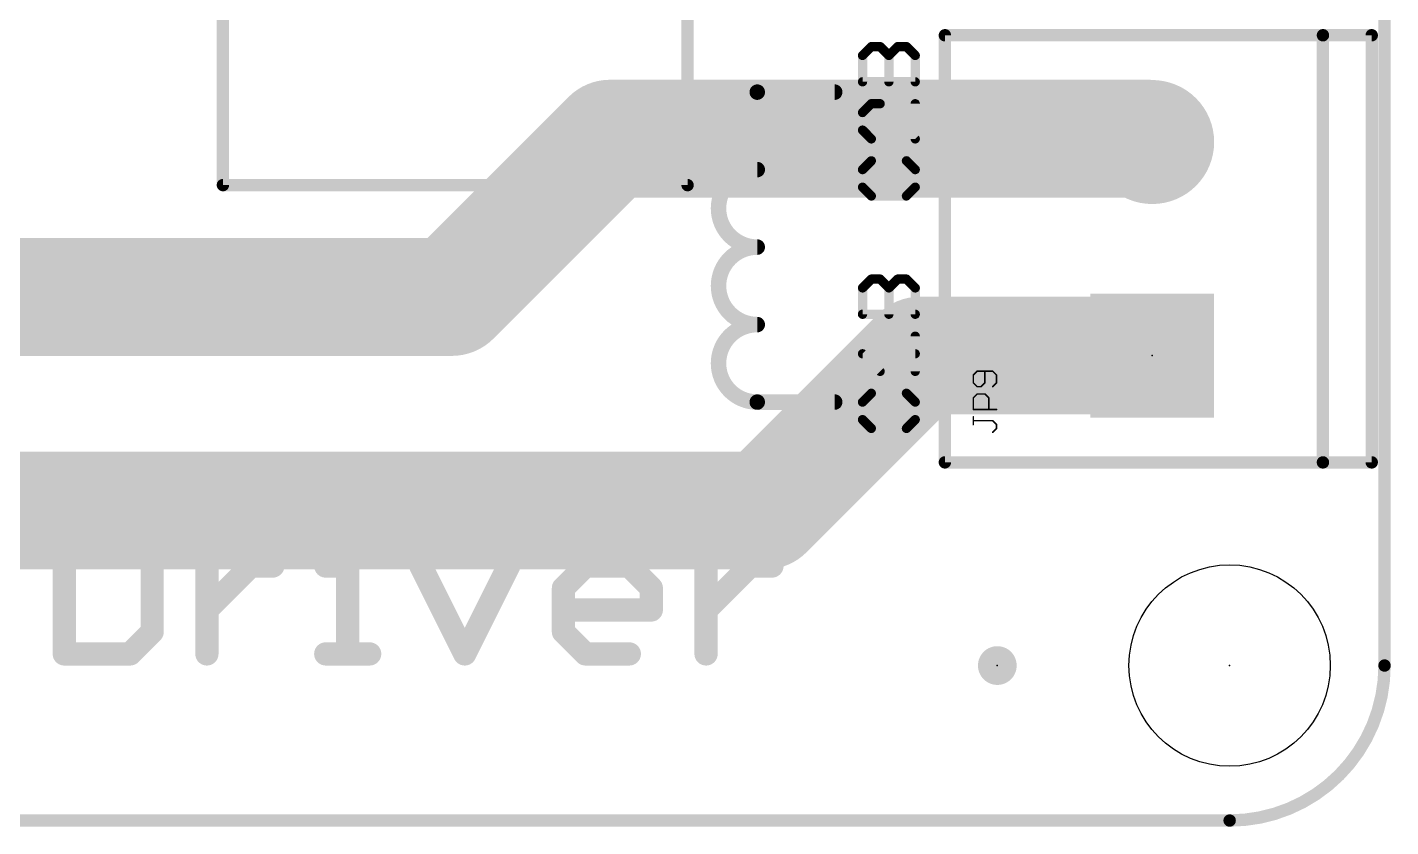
# Model space of a CAD drawing. Extents: x -0.1 to 74.4, y -25.4 to 49.6.
# Drawn here: x 51.4 to 73.76, y -0.1 to 13 of the extents above; entities that cross this region are included whole.
import ezdxf

# ---------------------------------------------------------------- set-up
doc = ezdxf.new("R2010")
doc.units = 0
for name, color, linetype in [('1', 12, 'CONTINUOUS'), ('15', 12, 'CONTINUOUS'), ('16', 132, 'CONTINUOUS'), ('17', 110, 'CONTINUOUS'), ('20', 53, 'CONTINUOUS'), ('21', 41, 'CONTINUOUS'), ('23', 53, 'CONTINUOUS'), ('25', 253, 'CONTINUOUS')]:
    doc.layers.add(name, color=color, linetype=linetype)

# ---------------------------------------------------------------- blocks, each defined once
blk = doc.blocks.new('PIE')
at = {"const_width": 0.5}
blk.add_lwpolyline([(0, -0.25, 1), (0, 0.25, 1), (0, -0.25)], format="xyb", dxfattribs=at)
blk = doc.blocks.new('SQUAREP')
blk.add_solid([(-0.5, -0.5), (0.5, -0.5), (-0.5, 0.5), (0.5, 0.5)])
blk = doc.blocks.new('ROUNDP')
at = {"const_width": 0.5}
blk.add_lwpolyline([(0, -0.25, 1), (0, 0.25, 1), (0, -0.25)], format="xyb", dxfattribs=at)

msp = doc.modelspace()

# ---------------------------------------------------------------- linework, layer by layer
at = {"layer": '1', "const_width": 1.9304}
for points in [[(58.364, 8.58), (60.96, 11.176)], [(60.96, 11.176), (69.794, 11.176)], [(69.794, 11.176), (69.85, 11.12)], [(43.744, 8.58), (58.364, 8.58)], [(66.04, 7.62), (63.5, 5.08)], [(69.85, 7.62), (66.04, 7.62)], [(63.5, 5.08), (38.1, 5.08)]]:
    msp.add_lwpolyline(points, dxfattribs=at)
at = {"layer": '1', "const_width": 0.9652}
for points in [[(60.96, 11.6586, 1), (60.96, 10.6934)], [(61.3012, 10.8348, 1), (60.6188, 11.5172)], [(70.1352, 11.5172, 1), (69.4528, 10.8348)], [(69.794, 10.6934, 1), (69.794, 11.6586)], [(69.5088, 10.7788, 1), (70.1912, 11.4612)], [(58.0228, 8.9212, 1), (58.7052, 8.2388)], [(58.364, 8.0974, 1), (58.364, 9.0626)], [(66.04, 8.1026, 1), (66.04, 7.1374)], [(66.3812, 7.2788, 1), (65.6988, 7.9612)], [(69.85, 7.1374, 1), (69.85, 8.1026)], [(63.5, 4.5974, 1), (63.5, 5.5626)], [(63.1588, 5.4212, 1), (63.8412, 4.7388)]]:
    msp.add_lwpolyline(points, format="xyb", dxfattribs=at)
at = {"layer": '15', "const_width": 0.2032}
for points in [[(73.66, 46.99), (73.66, 2.54)], [(71.12, 0), (2.54, 0)]]:
    msp.add_lwpolyline(points, dxfattribs=at)
at = {"layer": '15'}
for points, const_width in [([(71.12, 0, 0.4142), (73.66, 2.54)], 0.2032), ([(73.7108, 2.54, 1), (73.6092, 2.54)], 0.1016), ([(73.6092, 2.54, 1), (73.7108, 2.54)], 0.1016), ([(71.12, 0.0508, 1), (71.12, -0.0508)], 0.1016), ([(71.12, -0.0508, 1), (71.12, 0.0508)], 0.1016)]:
    msp.add_lwpolyline(points, format="xyb", dxfattribs=dict(at, const_width=const_width))
at = {"layer": '16', "const_width": 0.2032}
for points in [[(73.66, 46.99), (73.66, 2.54)], [(71.12, 0), (2.54, 0)]]:
    msp.add_lwpolyline(points, dxfattribs=at)
at = {"layer": '16'}
for points, const_width in [([(71.12, 0, 0.4142), (73.66, 2.54)], 0.2032), ([(73.7108, 2.54, 1), (73.6092, 2.54)], 0.1016), ([(73.6092, 2.54, 1), (73.7108, 2.54)], 0.1016), ([(71.12, 0.0508, 1), (71.12, -0.0508)], 0.1016), ([(71.12, -0.0508, 1), (71.12, 0.0508)], 0.1016)]:
    msp.add_lwpolyline(points, format="xyb", dxfattribs=dict(at, const_width=const_width))
at = {"layer": '20', "const_width": 0.2032}
for points in [[(73.66, 2.54), (73.66, 46.99)], [(71.12, 0), (2.54, 0)]]:
    msp.add_lwpolyline(points, dxfattribs=at)
at = {"layer": '20'}
for points, const_width in [([(71.12, 0, 0.4142), (73.66, 2.54)], 0.2032), ([(73.7108, 2.54, 1), (73.6092, 2.54)], 0.1016), ([(73.6092, 2.54, 1), (73.7108, 2.54)], 0.1016), ([(71.12, 0.0508, 1), (71.12, -0.0508)], 0.1016), ([(71.12, -0.0508, 1), (71.12, 0.0508)], 0.1016)]:
    msp.add_lwpolyline(points, format="xyb", dxfattribs=dict(at, const_width=const_width))
msp.add_circle((71.12, 2.54), 1.651, dxfattribs=at)
at = {"layer": '21'}
for points, const_width in [([(54.61, 17.526), (54.61, 10.414)], 0.2032), ([(62.23, 10.414), (62.23, 17.526)], 0.2032), ([(66.45, 5.87), (66.45, 12.87)], 0.2032), ([(66.45, 12.87), (72.65, 12.87)], 0.2032), ([(72.65, 12.87), (73.45, 12.87)], 0.2032), ([(72.65, 12.87), (72.65, 5.87)], 0.2032), ([(73.45, 12.87), (73.45, 5.87)], 0.2032), ([(65.0995, 12.5394), (65.2435, 12.6835)], 0.1524), ([(65.2435, 12.6835), (65.3876, 12.6835)], 0.1524), ([(65.3876, 12.6835), (65.5316, 12.5394)], 0.1524), ([(65.5316, 12.5394), (65.6757, 12.6835)], 0.1524), ([(65.6757, 12.6835), (65.8197, 12.6835)], 0.1524), ([(65.8197, 12.6835), (65.9638, 12.5394)], 0.1524), ([(65.0995, 12.1072), (65.0995, 12.5394)], 0.1524), ([(65.5316, 12.1072), (65.5316, 12.5394)], 0.1524), ([(65.9638, 12.5394), (65.9638, 12.1072)], 0.1524), ([(65.9638, 12.1072), (65.0995, 12.1072)], 0.1524), ([(64.643, 11.938), (63.373, 11.938)], 0.254), ([(65.2435, 11.7479), (65.0995, 11.6039)], 0.1524), ([(65.0995, 11.6039), (65.0995, 11.3158)], 0.1524), ([(65.3876, 11.7479), (65.2435, 11.7479)], 0.1524), ([(65.9638, 11.1717), (65.3876, 11.7479)], 0.1524), ([(65.9638, 11.7479), (65.9638, 11.1717)], 0.1524), ([(65.0995, 11.3158), (65.2435, 11.1717)], 0.1524), ([(65.2435, 10.8124), (65.0995, 10.6684)], 0.1524), ([(65.0995, 10.6684), (65.0995, 10.3803)], 0.1524), ([(65.8197, 10.8124), (65.2435, 10.8124)], 0.1524), ([(65.9638, 10.6684), (65.8197, 10.8124)], 0.1524), ([(65.9638, 10.3803), (65.9638, 10.6684)], 0.1524), ([(54.61, 10.414), (62.23, 10.414)], 0.2032), ([(65.0995, 10.3803), (65.2435, 10.2362)], 0.1524), ([(65.2435, 10.2362), (65.8197, 10.2362)], 0.1524), ([(65.8197, 10.2362), (65.9638, 10.3803)], 0.1524), ([(65.0995, 8.7294), (65.2435, 8.8735)], 0.1524), ([(65.2435, 8.8735), (65.3876, 8.8735)], 0.1524), ([(65.3876, 8.8735), (65.5316, 8.7294)], 0.1524), ([(65.5316, 8.7294), (65.6757, 8.8735)], 0.1524), ([(65.6757, 8.8735), (65.8197, 8.8735)], 0.1524), ([(65.8197, 8.8735), (65.9638, 8.7294)], 0.1524), ([(65.0995, 8.2972), (65.0995, 8.7294)], 0.1524), ([(65.5316, 8.2972), (65.5316, 8.7294)], 0.1524), ([(65.9638, 8.7294), (65.9638, 8.2972)], 0.1524), ([(65.9638, 8.2972), (65.0995, 8.2972)], 0.1524), ([(65.9638, 7.3617), (65.9638, 7.9379)], 0.1524), ([(65.3876, 7.3617), (65.0995, 7.6498)], 0.1524), ([(65.0995, 7.6498), (65.9638, 7.6498)], 0.1524), ([(64.643, 6.858), (63.373, 6.858)], 0.254), ([(65.2435, 7.0024), (65.0995, 6.8584)], 0.1524), ([(65.0995, 6.8584), (65.0995, 6.5703)], 0.1524), ([(65.8197, 7.0024), (65.2435, 7.0024)], 0.1524), ([(65.9638, 6.8584), (65.8197, 7.0024)], 0.1524), ([(65.9638, 6.5703), (65.9638, 6.8584)], 0.1524), ([(65.0995, 6.5703), (65.2435, 6.4262)], 0.1524), ([(65.2435, 6.4262), (65.8197, 6.4262)], 0.1524), ([(65.8197, 6.4262), (65.9638, 6.5703)], 0.1524), ([(72.65, 5.87), (66.45, 5.87)], 0.2032), ([(73.45, 5.87), (72.65, 5.87)], 0.2032), ([(56.6568, 5.2515), (56.6568, 4.8913)], 0.381), ([(52.0089, 4.8913), (52.0089, 2.7305)], 0.381), ([(53.0893, 4.8913), (52.0089, 4.8913)], 0.381), ([(53.4494, 4.5312), (53.0893, 4.8913)], 0.381), ([(53.4494, 3.0906), (53.4494, 4.5312)], 0.381), ([(54.3477, 2.7305), (54.3477, 4.1711)], 0.381), ([(54.3477, 3.4508), (55.0679, 4.1711)], 0.381), ([(55.0679, 4.1711), (55.4281, 4.1711)], 0.381), ([(56.2967, 4.1711), (56.6568, 4.1711)], 0.381), ([(56.6568, 4.1711), (56.6568, 2.7305)], 0.381), ([(57.8559, 4.1711), (58.5761, 2.7305)], 0.381), ([(58.5761, 2.7305), (59.2964, 4.1711)], 0.381), ([(60.1947, 3.8109), (60.5548, 4.1711)], 0.381), ([(60.5548, 4.1711), (61.2751, 4.1711)], 0.381), ([(61.2751, 4.1711), (61.6352, 3.8109)], 0.381), ([(62.5335, 2.7305), (62.5335, 4.1711)], 0.381), ([(62.5335, 3.4508), (63.2537, 4.1711)], 0.381), ([(63.2537, 4.1711), (63.6139, 4.1711)], 0.381), ([(60.1947, 3.0906), (60.1947, 3.8109)], 0.381), ([(61.6352, 3.8109), (61.6352, 3.4508)], 0.381), ([(61.6352, 3.4508), (60.1947, 3.4508)], 0.381), ([(53.0893, 2.7305), (53.4494, 3.0906)], 0.381), ([(60.5548, 2.7305), (60.1947, 3.0906)], 0.381), ([(52.0089, 2.7305), (53.0893, 2.7305)], 0.381), ([(56.2967, 2.7305), (57.0169, 2.7305)], 0.381), ([(61.2751, 2.7305), (60.5548, 2.7305)], 0.381)]:
    msp.add_lwpolyline(points, dxfattribs=dict(at, const_width=const_width))
for points, const_width in [([(66.5008, 12.87, 1), (66.3992, 12.87)], 0.1016), ([(66.45, 12.9208, 1), (66.45, 12.8192)], 0.1016), ([(72.65, 12.9208, 1), (72.65, 12.8192)], 0.1016), ([(72.7008, 12.87, 1), (72.5992, 12.87)], 0.1016), ([(72.65, 12.8192, 1), (72.65, 12.9208)], 0.1016), ([(73.5008, 12.87, 1), (73.3992, 12.87)], 0.1016), ([(73.45, 12.8192, 1), (73.45, 12.9208)], 0.1016), ([(65.2435, 12.7216, 1), (65.2435, 12.6454)], 0.0762), ([(65.2705, 12.6565, 1), (65.2166, 12.7104)], 0.0762), ([(65.4145, 12.7104, 1), (65.3606, 12.6565)], 0.0762), ([(65.3876, 12.6454, 1), (65.3876, 12.7216)], 0.0762), ([(65.6757, 12.7216, 1), (65.6757, 12.6454)], 0.0762), ([(65.7026, 12.6565, 1), (65.6487, 12.7104)], 0.0762), ([(65.8467, 12.7104, 1), (65.7928, 12.6565)], 0.0762), ([(65.8197, 12.6454, 1), (65.8197, 12.7216)], 0.0762), ([(65.1376, 12.5394, 1), (65.0614, 12.5394)], 0.0762), ([(65.0725, 12.5663, 1), (65.1264, 12.5125)], 0.0762), ([(65.5697, 12.5394, 1), (65.4935, 12.5394)], 0.0762), ([(65.5047, 12.5663, 1), (65.5586, 12.5125)], 0.0762), ([(65.5047, 12.5125, 1), (65.5586, 12.5663)], 0.0762), ([(66.0019, 12.5394, 1), (65.9257, 12.5394)], 0.0762), ([(65.9369, 12.5125, 1), (65.9907, 12.5663)], 0.0762), ([(65.0995, 12.1453, 1), (65.0995, 12.0691)], 0.0762), ([(65.0614, 12.1072, 1), (65.1376, 12.1072)], 0.0762), ([(65.4935, 12.1072, 1), (65.5697, 12.1072)], 0.0762), ([(65.9257, 12.1072, 1), (66.0019, 12.1072)], 0.0762), ([(65.9638, 12.0691, 1), (65.9638, 12.1453)], 0.0762), ([(63.373, 11.938, 1), (63.373, 10.668)], 0.254), ([(63.373, 12.0015, 1), (63.373, 11.8745)], 0.127), ([(63.373, 11.8745, 1), (63.373, 12.0015)], 0.127), ([(64.643, 11.8745, 1), (64.643, 12.0015)], 0.127), ([(65.0725, 11.6308, 1), (65.1264, 11.5769)], 0.0762), ([(65.1376, 11.6039, 1), (65.0614, 11.6039)], 0.0762), ([(65.2435, 11.786, 1), (65.2435, 11.7098)], 0.0762), ([(65.2705, 11.721, 1), (65.2166, 11.7749)], 0.0762), ([(65.4145, 11.7749, 1), (65.3606, 11.721)], 0.0762), ([(65.3876, 11.7098, 1), (65.3876, 11.786)], 0.0762), ([(66.0019, 11.7479, 1), (65.9257, 11.7479)], 0.0762), ([(65.1264, 11.3427, 1), (65.0725, 11.2888)], 0.0762), ([(65.0614, 11.3158, 1), (65.1376, 11.3158)], 0.0762), ([(65.2166, 11.1448, 1), (65.2705, 11.1987)], 0.0762), ([(65.9257, 11.1717, 1), (66.0019, 11.1717)], 0.0762), ([(65.9369, 11.1448, 1), (65.9907, 11.1987)], 0.0762), ([(63.373, 10.668, 1), (63.373, 9.398)], 0.254), ([(63.373, 10.6045, 1), (63.373, 10.7315)], 0.127), ([(63.373, 10.6045, 1), (63.373, 10.7315)], 0.127), ([(65.0725, 10.6953, 1), (65.1264, 10.6414)], 0.0762), ([(65.1376, 10.6684, 1), (65.0614, 10.6684)], 0.0762), ([(65.2435, 10.8505, 1), (65.2435, 10.7743)], 0.0762), ([(65.2705, 10.7855, 1), (65.2166, 10.8394)], 0.0762), ([(65.8467, 10.8394, 1), (65.7928, 10.7855)], 0.0762), ([(65.8197, 10.7743, 1), (65.8197, 10.8505)], 0.0762), ([(66.0019, 10.6684, 1), (65.9257, 10.6684)], 0.0762), ([(65.9369, 10.6414, 1), (65.9907, 10.6953)], 0.0762), ([(54.61, 10.4648, 1), (54.61, 10.3632)], 0.1016), ([(62.23, 10.3632, 1), (62.23, 10.4648)], 0.1016), ([(54.5592, 10.414, 1), (54.6608, 10.414)], 0.1016), ([(62.1792, 10.414, 1), (62.2808, 10.414)], 0.1016), ([(65.1264, 10.4072, 1), (65.0725, 10.3533)], 0.0762), ([(65.0614, 10.3803, 1), (65.1376, 10.3803)], 0.0762), ([(65.2435, 10.2743, 1), (65.2435, 10.1981)], 0.0762), ([(65.2166, 10.2093, 1), (65.2705, 10.2631)], 0.0762), ([(65.7928, 10.2631, 1), (65.8467, 10.2093)], 0.0762), ([(65.8197, 10.1981, 1), (65.8197, 10.2743)], 0.0762), ([(65.9257, 10.3803, 1), (66.0019, 10.3803)], 0.0762), ([(65.9907, 10.3533, 1), (65.9369, 10.4072)], 0.0762), ([(63.373, 9.398, 1), (63.373, 8.128)], 0.254), ([(63.373, 9.3345, 1), (63.373, 9.4615)], 0.127), ([(63.373, 9.3345, 1), (63.373, 9.4615)], 0.127), ([(65.2435, 8.9116, 1), (65.2435, 8.8354)], 0.0762), ([(65.2705, 8.8465, 1), (65.2166, 8.9004)], 0.0762), ([(65.4145, 8.9004, 1), (65.3606, 8.8465)], 0.0762), ([(65.3876, 8.8354, 1), (65.3876, 8.9116)], 0.0762), ([(65.6757, 8.9116, 1), (65.6757, 8.8354)], 0.0762), ([(65.7026, 8.8465, 1), (65.6487, 8.9004)], 0.0762), ([(65.8467, 8.9004, 1), (65.7928, 8.8465)], 0.0762), ([(65.8197, 8.8354, 1), (65.8197, 8.9116)], 0.0762), ([(65.1376, 8.7294, 1), (65.0614, 8.7294)], 0.0762), ([(65.0725, 8.7563, 1), (65.1264, 8.7025)], 0.0762), ([(65.5697, 8.7294, 1), (65.4935, 8.7294)], 0.0762), ([(65.5047, 8.7563, 1), (65.5586, 8.7025)], 0.0762), ([(65.5047, 8.7025, 1), (65.5586, 8.7563)], 0.0762), ([(66.0019, 8.7294, 1), (65.9257, 8.7294)], 0.0762), ([(65.9369, 8.7025, 1), (65.9907, 8.7563)], 0.0762), ([(65.0995, 8.3353, 1), (65.0995, 8.2591)], 0.0762), ([(65.0614, 8.2972, 1), (65.1376, 8.2972)], 0.0762), ([(65.4935, 8.2972, 1), (65.5697, 8.2972)], 0.0762), ([(65.9257, 8.2972, 1), (66.0019, 8.2972)], 0.0762), ([(65.9638, 8.2591, 1), (65.9638, 8.3353)], 0.0762), ([(63.373, 8.128, 1), (63.373, 6.858)], 0.254), ([(63.373, 8.0645, 1), (63.373, 8.1915)], 0.127), ([(63.373, 8.0645, 1), (63.373, 8.1915)], 0.127), ([(66.0019, 7.9379, 1), (65.9257, 7.9379)], 0.0762), ([(65.1264, 7.6768, 1), (65.0725, 7.6229)], 0.0762), ([(65.0995, 7.6879, 1), (65.0995, 7.6117)], 0.0762), ([(65.9638, 7.6117, 1), (65.9638, 7.6879)], 0.0762), ([(65.3606, 7.3348, 1), (65.4145, 7.3887)], 0.0762), ([(65.9257, 7.3617, 1), (66.0019, 7.3617)], 0.0762), ([(63.373, 6.9215, 1), (63.373, 6.7945)], 0.127), ([(63.373, 6.7945, 1), (63.373, 6.9215)], 0.127), ([(64.643, 6.7945, 1), (64.643, 6.9215)], 0.127), ([(65.1376, 6.8584, 1), (65.0614, 6.8584)], 0.0762), ([(65.2435, 7.0405, 1), (65.2435, 6.9643)], 0.0762), ([(65.2705, 6.9755, 1), (65.2166, 7.0294)], 0.0762), ([(65.8467, 7.0294, 1), (65.7928, 6.9755)], 0.0762), ([(65.8197, 6.9643, 1), (65.8197, 7.0405)], 0.0762), ([(66.0019, 6.8584, 1), (65.9257, 6.8584)], 0.0762), ([(65.0725, 6.8853, 1), (65.1264, 6.8314)], 0.0762), ([(65.9369, 6.8314, 1), (65.9907, 6.8853)], 0.0762), ([(65.1264, 6.5972, 1), (65.0725, 6.5433)], 0.0762), ([(65.0614, 6.5703, 1), (65.1376, 6.5703)], 0.0762), ([(65.2435, 6.4643, 1), (65.2435, 6.3881)], 0.0762), ([(65.2166, 6.3993, 1), (65.2705, 6.4531)], 0.0762), ([(65.7928, 6.4531, 1), (65.8467, 6.3993)], 0.0762), ([(65.8197, 6.3881, 1), (65.8197, 6.4643)], 0.0762), ([(65.9257, 6.5703, 1), (66.0019, 6.5703)], 0.0762), ([(65.9907, 6.5433, 1), (65.9369, 6.5972)], 0.0762), ([(66.45, 5.9208, 1), (66.45, 5.8192)], 0.1016), ([(66.3992, 5.87, 1), (66.5008, 5.87)], 0.1016), ([(72.65, 5.9208, 1), (72.65, 5.8192)], 0.1016), ([(72.5992, 5.87, 1), (72.7008, 5.87)], 0.1016), ([(72.65, 5.8192, 1), (72.65, 5.9208)], 0.1016), ([(73.3992, 5.87, 1), (73.5008, 5.87)], 0.1016), ([(73.45, 5.8192, 1), (73.45, 5.9208)], 0.1016), ([(56.7521, 5.2515, 1), (56.5616, 5.2515)], 0.1905), ([(52.0089, 4.9866, 1), (52.0089, 4.7961)], 0.1905), ([(52.1041, 4.8913, 1), (51.9136, 4.8913)], 0.1905), ([(53.1566, 4.9587, 1), (53.0219, 4.824)], 0.1905), ([(53.0893, 4.7961, 1), (53.0893, 4.9866)], 0.1905), ([(56.5616, 4.8913, 1), (56.7521, 4.8913)], 0.1905), ([(53.5447, 4.5312, 1), (53.3542, 4.5312)], 0.1905), ([(53.3821, 4.4639, 1), (53.5168, 4.5986)], 0.1905), ([(54.4429, 4.1711, 1), (54.2524, 4.1711)], 0.1905), ([(55.0679, 4.2663, 1), (55.0679, 4.0758)], 0.1905), ([(55.1353, 4.1037, 1), (55.0006, 4.2384)], 0.1905), ([(55.4281, 4.0758, 1), (55.4281, 4.2663)], 0.1905), ([(56.2967, 4.2663, 1), (56.2967, 4.0758)], 0.1905), ([(56.7521, 4.1711, 1), (56.5616, 4.1711)], 0.1905), ([(56.6568, 4.0758, 1), (56.6568, 4.2663)], 0.1905), ([(57.9411, 4.2137, 1), (57.7707, 4.1285)], 0.1905), ([(59.3816, 4.1285, 1), (59.2112, 4.2137)], 0.1905), ([(60.5548, 4.2663, 1), (60.5548, 4.0758)], 0.1905), ([(60.6221, 4.1037, 1), (60.4874, 4.2384)], 0.1905), ([(61.3424, 4.2384, 1), (61.2077, 4.1037)], 0.1905), ([(61.2751, 4.0758, 1), (61.2751, 4.2663)], 0.1905), ([(62.6287, 4.1711, 1), (62.4382, 4.1711)], 0.1905), ([(63.2537, 4.2663, 1), (63.2537, 4.0758)], 0.1905), ([(63.3211, 4.1037, 1), (63.1864, 4.2384)], 0.1905), ([(63.6139, 4.0758, 1), (63.6139, 4.2663)], 0.1905), ([(60.2899, 3.8109, 1), (60.0994, 3.8109)], 0.1905), ([(60.1273, 3.8783, 1), (60.262, 3.7436)], 0.1905), ([(61.7305, 3.8109, 1), (61.54, 3.8109)], 0.1905), ([(61.5679, 3.7436, 1), (61.7026, 3.8783)], 0.1905), ([(54.2803, 3.5181, 1), (54.415, 3.3834)], 0.1905), ([(60.1947, 3.546, 1), (60.1947, 3.3555)], 0.1905), ([(61.6352, 3.3555, 1), (61.6352, 3.546)], 0.1905), ([(62.4661, 3.5181, 1), (62.6008, 3.3834)], 0.1905), ([(61.54, 3.4508, 1), (61.7305, 3.4508)], 0.1905), ([(53.3542, 3.0906, 1), (53.5447, 3.0906)], 0.1905), ([(53.5168, 3.0233, 1), (53.3821, 3.158)], 0.1905), ([(60.262, 3.158, 1), (60.1273, 3.0233)], 0.1905), ([(60.0994, 3.0906, 1), (60.2899, 3.0906)], 0.1905), ([(52.0089, 2.8258, 1), (52.0089, 2.6353)], 0.1905), ([(53.0893, 2.6353, 1), (53.0893, 2.8258)], 0.1905), ([(56.2967, 2.8258, 1), (56.2967, 2.6353)], 0.1905), ([(57.0169, 2.6353, 1), (57.0169, 2.8258)], 0.1905), ([(60.5548, 2.8258, 1), (60.5548, 2.6353)], 0.1905), ([(61.2751, 2.6353, 1), (61.2751, 2.8258)], 0.1905), ([(51.9136, 2.7305, 1), (52.1041, 2.7305)], 0.1905), ([(53.0219, 2.7979, 1), (53.1566, 2.6631)], 0.1905), ([(54.2524, 2.7305, 1), (54.4429, 2.7305)], 0.1905), ([(56.5616, 2.7305, 1), (56.7521, 2.7305)], 0.1905), ([(58.4909, 2.7731, 1), (58.6613, 2.6879)], 0.1905), ([(58.4909, 2.6879, 1), (58.6613, 2.7731)], 0.1905), ([(60.4874, 2.6631, 1), (60.6221, 2.7979)], 0.1905), ([(62.4382, 2.7305, 1), (62.6287, 2.7305)], 0.1905)]:
    msp.add_lwpolyline(points, format="xyb", dxfattribs=dict(at, const_width=const_width))
at = {"layer": '23'}
for p in [(69.85, 7.62), (67.31, 2.54), (71.12, 2.54)]:
    msp.add_point(p, dxfattribs=at)
at = {"layer": '25', "const_width": 0.0254}
for points in [[(66.9795, 7.3653), (66.916, 7.3018)], [(66.916, 7.3018), (66.916, 7.1747)], [(66.916, 7.1747), (66.9795, 7.1111)], [(67.2337, 7.3653), (66.9795, 7.3653)], [(67.0431, 7.1111), (67.1066, 7.1747)], [(67.1066, 7.1747), (67.1066, 7.3653)], [(67.2973, 7.3018), (67.2337, 7.3653)], [(67.2337, 7.1111), (67.2973, 7.1747)], [(67.2973, 7.1747), (67.2973, 7.3018)], [(66.916, 6.9276), (66.9795, 6.9911)], [(66.916, 6.7369), (66.916, 6.9276)], [(66.9795, 7.1111), (67.0431, 7.1111)], [(66.9795, 6.9911), (67.1066, 6.9911)], [(67.1066, 6.9911), (67.1702, 6.9276)], [(67.1702, 6.9276), (67.1702, 6.7369)], [(67.2973, 6.7369), (66.916, 6.7369)], [(66.916, 6.4898), (66.916, 6.6169)], [(67.2337, 6.5534), (66.916, 6.5534)], [(67.2973, 6.4898), (67.2337, 6.5534)], [(67.2973, 6.4263), (67.2973, 6.4898)], [(67.2337, 6.3627), (67.2973, 6.4263)]]:
    msp.add_lwpolyline(points, dxfattribs=at)
at = {"layer": '25', "const_width": 0.0127}
for points in [[(66.9223, 7.3018, 1), (66.9096, 7.3018)], [(66.9115, 7.3063, 1), (66.9205, 7.2973)], [(66.9205, 7.1792, 1), (66.9115, 7.1702)], [(66.9096, 7.1747, 1), (66.9223, 7.1747)], [(66.9795, 7.3717, 1), (66.9795, 7.359)], [(66.984, 7.3608, 1), (66.975, 7.3698)], [(67.113, 7.3653, 1), (67.1003, 7.3653)], [(67.1003, 7.1747, 1), (67.113, 7.1747)], [(67.1111, 7.1702, 1), (67.1021, 7.1792)], [(67.2382, 7.3698, 1), (67.2293, 7.3608)], [(67.2337, 7.359, 1), (67.2337, 7.3717)], [(67.3037, 7.3018, 1), (67.291, 7.3018)], [(67.291, 7.1747, 1), (67.3037, 7.1747)], [(67.2928, 7.2973, 1), (67.3018, 7.3063)], [(67.3018, 7.1702, 1), (67.2928, 7.1792)], [(66.9223, 6.9276, 1), (66.9096, 6.9276)], [(66.9115, 6.9321, 1), (66.9205, 6.9231)], [(66.9795, 7.1175, 1), (66.9795, 7.1048)], [(66.9795, 6.9975, 1), (66.9795, 6.9848)], [(66.975, 7.1066, 1), (66.984, 7.1156)], [(66.984, 6.9866, 1), (66.975, 6.9956)], [(67.0386, 7.1156, 1), (67.0476, 7.1066)], [(67.0431, 7.1048, 1), (67.0431, 7.1175)], [(67.1111, 6.9956, 1), (67.1021, 6.9866)], [(67.1066, 6.9848, 1), (67.1066, 6.9975)], [(67.1765, 6.9276, 1), (67.1638, 6.9276)], [(67.1657, 6.9231, 1), (67.1747, 6.9321)], [(67.2293, 7.1156, 1), (67.2382, 7.1066)], [(66.916, 6.7433, 1), (66.916, 6.7306)], [(66.9096, 6.7369, 1), (66.9223, 6.7369)], [(67.1638, 6.7369, 1), (67.1765, 6.7369)], [(67.2973, 6.7306, 1), (67.2973, 6.7433)], [(66.9223, 6.6169, 1), (66.9096, 6.6169)], [(66.916, 6.5597, 1), (66.916, 6.547)], [(66.9096, 6.4898, 1), (66.9223, 6.4898)], [(67.2382, 6.5579, 1), (67.2293, 6.5489)], [(67.2337, 6.547, 1), (67.2337, 6.5597)], [(67.3037, 6.4898, 1), (67.291, 6.4898)], [(67.2928, 6.4853, 1), (67.3018, 6.4943)], [(67.2293, 6.3672, 1), (67.2382, 6.3582)], [(67.291, 6.4263, 1), (67.3037, 6.4263)], [(67.3018, 6.4218, 1), (67.2928, 6.4307)]]:
    msp.add_lwpolyline(points, format="xyb", dxfattribs=at)

# ---------------------------------------------------------------- block references
at = {"layer": '1', "xscale": 0.635, "yscale": 0.635}
msp.add_blockref('PIE', (67.31, 2.54), dxfattribs=at)
at = {"layer": '17', "rotation": 90}
for name, p, xscale, yscale in [('ROUNDP', (69.85, 11.12), 2.032, 2.032), ('ROUNDP', (69.85, 11.12), 2.032, 2.032), ('ROUNDP', (69.85, 11.12), 1.8, 1.8), ('ROUNDP', (69.85, 11.12), 1.8, 1.8), ('SQUAREP', (69.85, 7.62), 2.032, 2.032), ('SQUAREP', (69.85, 7.62), 2.032, 2.032), ('ROUNDP', (69.85, 7.62), 1.8, 1.8), ('ROUNDP', (69.85, 7.62), 1.8, 1.8)]:
    msp.add_blockref(name, p, dxfattribs=dict(at, xscale=xscale, yscale=yscale))

doc.saveas('drawing.dxf')
